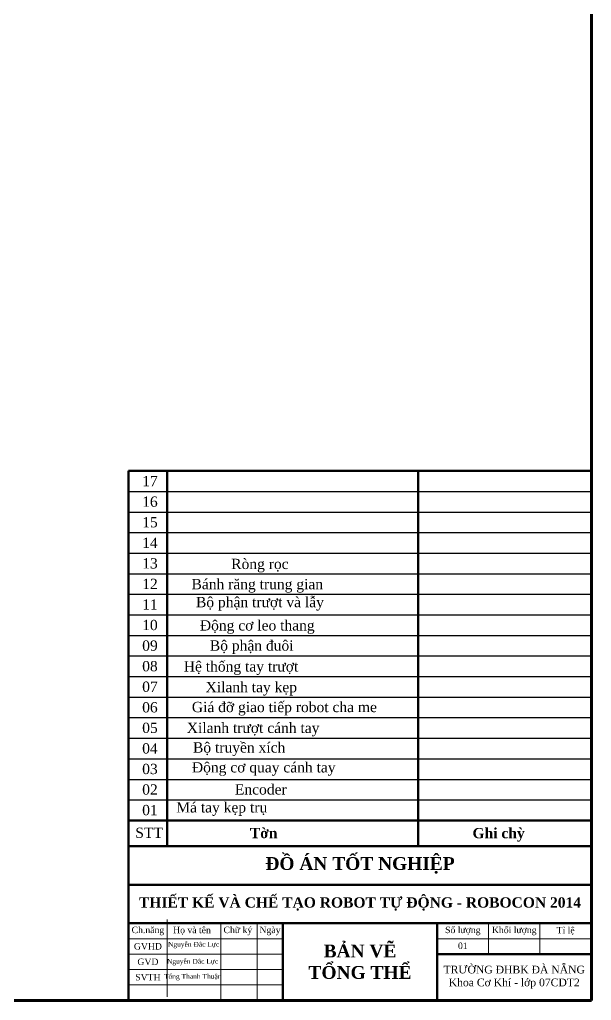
# Model space of a CAD drawing. Header units: millimetres. Extents: x 127 to 2222, y 23 to 864.
# Drawn here: x 1999.7 to 2222.1, y 23.3 to 404.9 of the extents above; entities that cross this region are included whole.
import ezdxf

# ---------------------------------------------------------------- set-up
doc = ezdxf.new("R2010")
doc.units = ezdxf.units.MM
for name, color, linetype in [('dddd', 1, 'Continuous'), ('DUONGCINH', 1, 'Continuous'), ('TEXT', 1, 'Continuous')]:
    doc.layers.add(name, color=color, linetype=linetype)
doc.layers.add('NETCOBAN', color=1, linetype='Continuous', lineweight=20)
doc.styles.add('style2', font='VTIMEN.TTF')

msp = doc.modelspace()

# ---------------------------------------------------------------- linework, layer by layer
at = {"layer": 'dddd', "lineweight": 70}
for p, q in [((2222.12, 864.3), (2222.12, 23.3)), ((2222.12, 23.3), (1033.12, 23.3))]:
    msp.add_line(p, q, dxfattribs=at)
at = {"layer": 'DUONGCINH', "lineweight": 50}
for p, q in [((2057.11, 213.3), (2057.11, 229.3)), ((2057.11, 83.3), (2057.11, 213.3)), ((2042.12, 93.3), (2222.12, 93.3))]:
    msp.add_line(p, q, dxfattribs=at)
at = {"layer": 'DUONGCINH'}
for p, q in [((2042.12, 221.3), (2222.12, 221.3)), ((2042.12, 213.3), (2222.12, 213.3)), ((2042.12, 205.3), (2222.12, 205.3)), ((2042.12, 197.3), (2222.12, 197.3)), ((2042.12, 189.3), (2222.12, 189.3)), ((2042.12, 181.3), (2222.12, 181.3)), ((2042.12, 173.3), (2222.12, 173.3)), ((2042.12, 165.3), (2222.12, 165.3)), ((2042.12, 157.3), (2222.12, 157.3)), ((2042.12, 149.3), (2222.12, 149.3)), ((2042.12, 141.3), (2222.12, 141.3)), ((2042.12, 133.3), (2222.12, 133.3)), ((2042.12, 125.3), (2222.12, 125.3)), ((2042.12, 117.3), (2222.12, 117.3)), ((2042.12, 109.3), (2222.12, 109.3)), ((2042.12, 101.3), (2222.12, 101.3))]:
    msp.add_line(p, q, dxfattribs=at)
at = {"layer": 'NETCOBAN', "lineweight": 50}
for p, q in [((2042.12, 229.3), (2042.12, 213.3)), ((2042.12, 229.3), (2222.12, 229.3)), ((2154.69, 213.3), (2154.69, 229.3)), ((2042.12, 213.3), (2042.12, 83.3)), ((2154.69, 83.3), (2154.69, 213.3)), ((2042.12, 68.3), (2222.12, 68.3)), ((2042.12, 53.3), (2222.12, 53.3)), ((2102.12, 23.3), (2102.12, 53.3)), ((2162.12, 23.3), (2162.12, 53.3)), ((2162.12, 41.3), (2222.12, 41.3))]:
    msp.add_line(p, q, dxfattribs=at)
at = {"layer": 'NETCOBAN', "color": 3}
for p, q in [((2057.12, 24.73), (2057.12, 54.73)), ((2077.92, 23.3), (2077.92, 53.3)), ((2092.12, 23.3), (2092.12, 53.3)), ((2182.12, 41.3), (2182.12, 53.3)), ((2202.12, 41.3), (2202.12, 53.3)), ((2042.12, 47.3), (2102.12, 47.3)), ((2162.12, 47.3), (2222.12, 47.3)), ((2042.12, 41.3), (2102.12, 41.3)), ((2042.12, 35.3), (2102.12, 35.3)), ((2042.12, 29.3), (2102.12, 29.3))]:
    msp.add_line(p, q, dxfattribs=at)
at = {"layer": 'NETCOBAN'}
msp.add_line((2042.12, 23.3), (2042.12, 53.3), dxfattribs=at)
at = {"layer": 'NETCOBAN', "lineweight": 50}
msp.add_lwpolyline([(2222.12, 23.3), (2042.12, 23.3), (2042.12, 83.3), (2222.12, 83.3)], close=True, dxfattribs=at)

# ---------------------------------------------------------------- texts
at = {"layer": 'NETCOBAN'}
for s, insert, char_height, width, attachment_point in [('{\\fTimes New Roman|b0|i0|c0|p18;Ròng rọc\\P}', (2093.18, 192.46), 4, 78.3089, 5), ('{\\fTimes New Roman|b0|i0|c0|p18;^IBánh răng trung gian\\P}', (2091.41, 184.6), 4, 102.4855, 5), ('{\\fTimes New Roman|b0|i0|c0|p18;Bộ phận trượt và lẫy}', (2093.2, 177.6), 4, 129.2361, 5), ('{\\fTimes New Roman|b0|i0|c0|p18;Động cơ leo thang\\P}', (2092.16, 168.55), 4, 78.3089, 5), ('{\\fTimes New Roman|b0|i0|c0|p18;Bộ phận đuôi\\P}', (2089.99, 160.72), 4, 84.2605, 5), ('\\pi-4,l4;{\\fTimes New Roman|b0|i0|c0|p18;^I^IHệ thống tay trượt\\P}', (2084.34, 152.58), 4, 170.9913, 5), ('{\\fTimes New Roman|b0|i0|c0|p18;Xilanh tay kẹp \\P}', (2089.84, 144.53), 4, 119.8162, 5), ('\\pi8,l20;{\\fTimes New Roman|b0|i0|c0|p18;Giá đỡ giao tiếp robot cha me}', (2088.7, 136.78), 4, 113.5367, 5), ('\\pi-12,l12;{\\fTimes New Roman|b0|i0|c0|p18;^IXilanh trượt cánh tay\\P}', (2089.79, 128.67), 4, 139.3099, 5), ('{\\fTimes New Roman|b0|i0|c0|p18;Bộ truyền xích}', (2085.11, 121.04), 4, 61.5864, 5), ('{\\fTimes New Roman|b0|i0|c0|p18;Động cơ quay cánh tay}', (2066.74, 113.32), 4, 110.3994, 4), ('{\\fTimes New Roman|b0|i0|c0|p18;Encoder\\P}', (2093.52, 105.36), 4, 71.7947, 5), ('{\\fTimes New Roman|b0|i0|c0|p18;^IMá tay kẹp trụ}', (2077.59, 97.74), 4, 68.396, 5), ('{\\fTimes New Roman|b1|i0|c0|p18;ĐỒ ÁN TỐT NGHIỆP}', (2132.12, 75.8), 5, 180, 5), ('{\\fTimes New Roman|b1|i0|c0|p18;THIẾT KẾ VÀ CHẾ TẠO ROBOT TỰ ĐỘNG - ROBOCON 2014}', (2132.12, 60.8), 4, 171.4906, 5), ('{\\fTimes New Roman|b0|i0|c0|p18;Ch.năng}', (2049.62, 50.3), 2.5, 15, 5), ('{\\fTimes New Roman|b0|i0|c0|p18;Họ và tên}', (2066.77, 50.37), 2.5, 15, 5), ('{\\fTimes New Roman|b0|i0|c0|p18;Số lượng} ', (2172.12, 50.3), 2.5, 15.823, 5), ('{\\fTimes New Roman|b0|i0|c0|p18;Khối lượng}', (2192.12, 50.3), 2.5, 20, 5), ('{\\fTimes New Roman|b0|i0|c0|p18;Tỉ lệ}', (2212.12, 50.3), 2.5, 20, 5), ('{\\fTimes New Roman|b0|i0|c0|p18;Nguyễn Đắc Lực}', (2067.4, 44.81), 1.9, 19.8828, 5), ('{\\fTimes New Roman|b1|i0|c0|p18;BẢN VẼ TỔNG THỂ}', (2132.12, 38.3), 5, 46.4116, 5), ('{\\fTimes New Roman|b0|i0|c0|p18;01} ', (2172.12, 44.54), 2.5, 15.823, 5), ('{\\fTimes New Roman|b0|i0|c0|p18;GVHD}', (2049.62, 44.3), 2.5, 15, 5), ('{\\fTimes New Roman|b0|i0|c0|p18;GVD}', (2049.62, 38.3), 2.5, 15, 5), ('{\\fTimes New Roman|b0|i0|c0|p18;Nguyễn Đắc Lực}', (2067, 38.18), 1.9, 21.8239, 5), ('{\\fTimes New Roman|b0|i0|c0|p18;SVTH}', (2049.62, 32.3), 2.5, 15, 5), ('{\\fTimes New Roman|b0|i0|c0|p18;Tống Thanh Thuận}', (2067.06, 32.33), 1.9, 23.7085, 5)]:
    msp.add_mtext(s, dxfattribs=dict(at, insert=insert, char_height=char_height, width=width, attachment_point=attachment_point))
at = {"layer": 'NETCOBAN', "attachment_point": 5, "style": 'style2'}
for s, insert, char_height, width in [('{\\fTimes New Roman|b0|i0|c0|p18;Chữ ký}', (2084.62, 50.3), 2.5, 15), ('{\\fTimes New Roman|b0|i0|c0|p18;TRƯỜNG ĐHBK ĐÀ NẴNG\\PKhoa Cơ Khí - lớp 07CDT2}', (2192.12, 32.3), 3, 60)]:
    msp.add_mtext(s, dxfattribs=dict(at, insert=insert, char_height=char_height, width=width))
at = {"layer": 'NETCOBAN', "lineweight": 50, "insert": (2097.12, 50.3), "char_height": 2.5, "width": 7.8657, "attachment_point": 5}
msp.add_mtext('{\\fTimes New Roman|b0|i0|c0|p18;Ngày}', dxfattribs=at)
at = {"layer": 'TEXT', "char_height": 4}
for s, insert, width, attachment_point in [('{\\fVNtimes new roman|b0|i0|c0|p34;17}', (2047.39, 227.34), 12.6141, 1), ('{\\fVNtimes new roman|b0|i0|c0|p34;16}', (2047.39, 219.34), 12.6141, 1), ('{\\fVNtimes new roman|b0|i0|c0|p34;15}', (2047.39, 211.34), 12.6141, 1), ('{\\fVNtimes new roman|b0|i0|c0|p34;14}', (2047.39, 203.34), 12.6141, 1), ('{\\fVNtimes new roman|b0|i0|c0|p34;13}', (2047.39, 195.34), 12.6141, 1), ('{\\fVNtimes new roman|b0|i0|c0|p34;12}', (2047.39, 187.34), 12.6141, 1), ('{\\fVNtimes new roman|b0|i0|c0|p34;11}', (2047.39, 179.34), 12.6141, 1), ('\\fVNtimes new roman|b0|i0|c0|p34;10', (2047.39, 171.34), 12.6141, 1), ('\\fVNtimes new roman|b0|i0|c0|p34;09', (2047.39, 163.34), 12.6141, 1), ('\\fVNtimes new roman|b0|i0|c0|p34;08', (2047.39, 155.34), 12.6141, 1), ('\\fVNtimes new roman|b0|i0|c0|p34;07', (2047.39, 147.34), 12.6141, 1), ('\\fVNtimes new roman|b0|i0|c0|p34;06', (2047.39, 139.34), 12.6141, 1), ('\\fVNtimes new roman|b0|i0|c0|p34;05', (2047.39, 131.34), 12.6141, 1), ('\\fVNtimes new roman|b0|i0|c0|p34;04', (2047.39, 123.34), 12.6141, 1), ('\\fVNtimes new roman|b0|i0|c0|p34;03', (2047.39, 115.34), 12.6141, 1), ('\\fVNtimes new roman|b0|i0|c0|p34;02', (2047.39, 107.34), 12.6141, 1), ('\\fVNtimes new roman|b0|i0|c0|p34;01', (2047.39, 99.34), 12.6141, 1), ('\\fVNtimes new roman|b0|i0|c0|p34;STT', (2044.71, 90.52), 9.2349, 1), ('{\\fVNtimes new roman|b1|i0|c0|p34;Tên}', (2094.65, 90.41), 21.0435, 2), ('{\\fVNtimes new roman|b1|i0|c0|p34;Ghi chú}', (2175.88, 90.37), 25, 1)]:
    msp.add_mtext(s, dxfattribs=dict(at, insert=insert, width=width, attachment_point=attachment_point))

doc.saveas('drawing.dxf')
